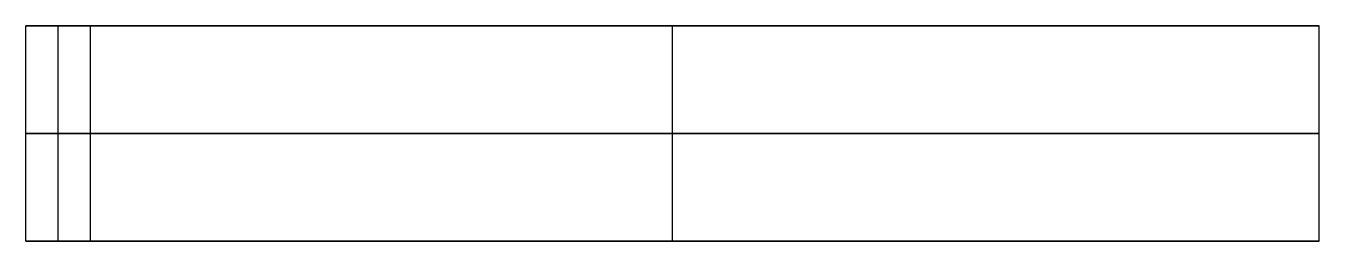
# Model space of a CAD drawing. Header units: metres. Extents: x 0 to 6, y 0 to 1.
import ezdxf

# ---------------------------------------------------------------- set-up
doc = ezdxf.new("R2010")
doc.units = ezdxf.units.M
doc.layers.add('Standard', color=18, linetype='Continuous', true_color=0x000000)

msp = doc.modelspace()

# ---------------------------------------------------------------- linework, layer by layer
at = {"layer": 'Standard'}
for p, q in [((0, 1, 3.3), (6, 1, 3.3)), ((0, 1, 1.575), (0.3, 1, 1.575)), ((0.15, 1, 3.15), (0.15, 1)), ((3, 1, 3.45), (3, 1, 3.15)), ((0, 0, 3.3), (6, 0, 3.3)), ((0, 0, 1.575), (0.3, 0, 1.575)), ((0.15, 0, 3.15), (0.15, 0)), ((3, 0, 3.45), (3, 0, 3.15))]:
    msp.add_line(p, q, dxfattribs=at)
for points in [[(0, 1, 3.45), (6, 1, 3.45)], [(0, 0, 3.45), (0, 1, 3.45)], [(0, 0, 3.15), (0, 1, 3.15)], [(6, 1, 3.15), (0, 1, 3.15)], [(0, 1, 3.15), (0, 1, 3.45)], [(0, 0, 3.3), (0, 1, 3.3)], [(0, 1, 3.15), (0.3, 1, 3.15)], [(0, 0, 3.15), (0, 1, 3.15)], [(0, 0), (0, 1)], [(0.3, 1), (0, 1)], [(0, 1), (0, 1, 3.15)], [(0, 0, 1.575), (0, 1, 1.575)], [(0.15, 0, 3.15), (0.15, 1, 3.15)], [(0.15, 0), (0.15, 1)], [(0.3, 0, 3.15), (0.3, 1, 3.15)], [(0.3, 0), (0.3, 1)], [(0.3, 1, 3.15), (0.3, 1)], [(0.3, 0, 1.575), (0.3, 1, 1.575)], [(3, 0, 3.45), (3, 1, 3.45)], [(3, 0, 3.15), (3, 1, 3.15)], [(6, 0, 3.45), (6, 1, 3.45)], [(6, 0, 3.15), (6, 1, 3.15)], [(6, 1, 3.45), (6, 1, 3.15)], [(6, 0, 3.3), (6, 1, 3.3)], [(0, 0.5, 3.45), (6, 0.5, 3.45)], [(6, 0.5, 3.15), (0, 0.5, 3.15)], [(0, 0.5, 3.15), (0, 0.5, 3.45)], [(0, 0.5, 3.15), (0.3, 0.5, 3.15)], [(0.3, 0.5), (0, 0.5)], [(0, 0.5), (0, 0.5, 3.15)], [(0.3, 0.5, 3.15), (0.3, 0.5)], [(6, 0.5, 3.45), (6, 0.5, 3.15)], [(0, 0, 3.45), (6, 0, 3.45)], [(6, 0, 3.15), (0, 0, 3.15)], [(0, 0, 3.15), (0, 0, 3.45)], [(0, 0, 3.15), (0.3, 0, 3.15)], [(0.3, 0), (0, 0)], [(0, 0), (0, 0, 3.15)], [(0.3, 0, 3.15), (0.3, 0)], [(6, 0, 3.45), (6, 0, 3.15)]]:
    msp.add_open_spline(points, degree=1, dxfattribs=at)

doc.saveas('drawing.dxf')
